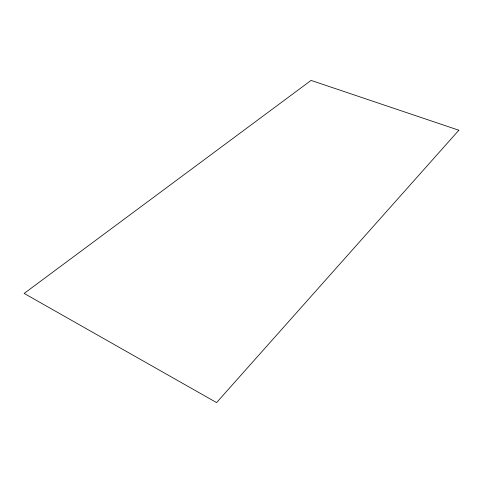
<?xml version="1.0" encoding="UTF-8"?>
<svg xmlns="http://www.w3.org/2000/svg" width="483" height="483" viewBox="0 0 483 483"><rect width="100%" height="100%" fill="white"/><g stroke="black" fill="none" stroke-linecap="round" stroke-linejoin="round"><path stroke-width="0.72" d="M458.85 130.229L216.589 402.593L24.15 293.423L311.076 80.407L458.85 130.229"/></g></svg>
